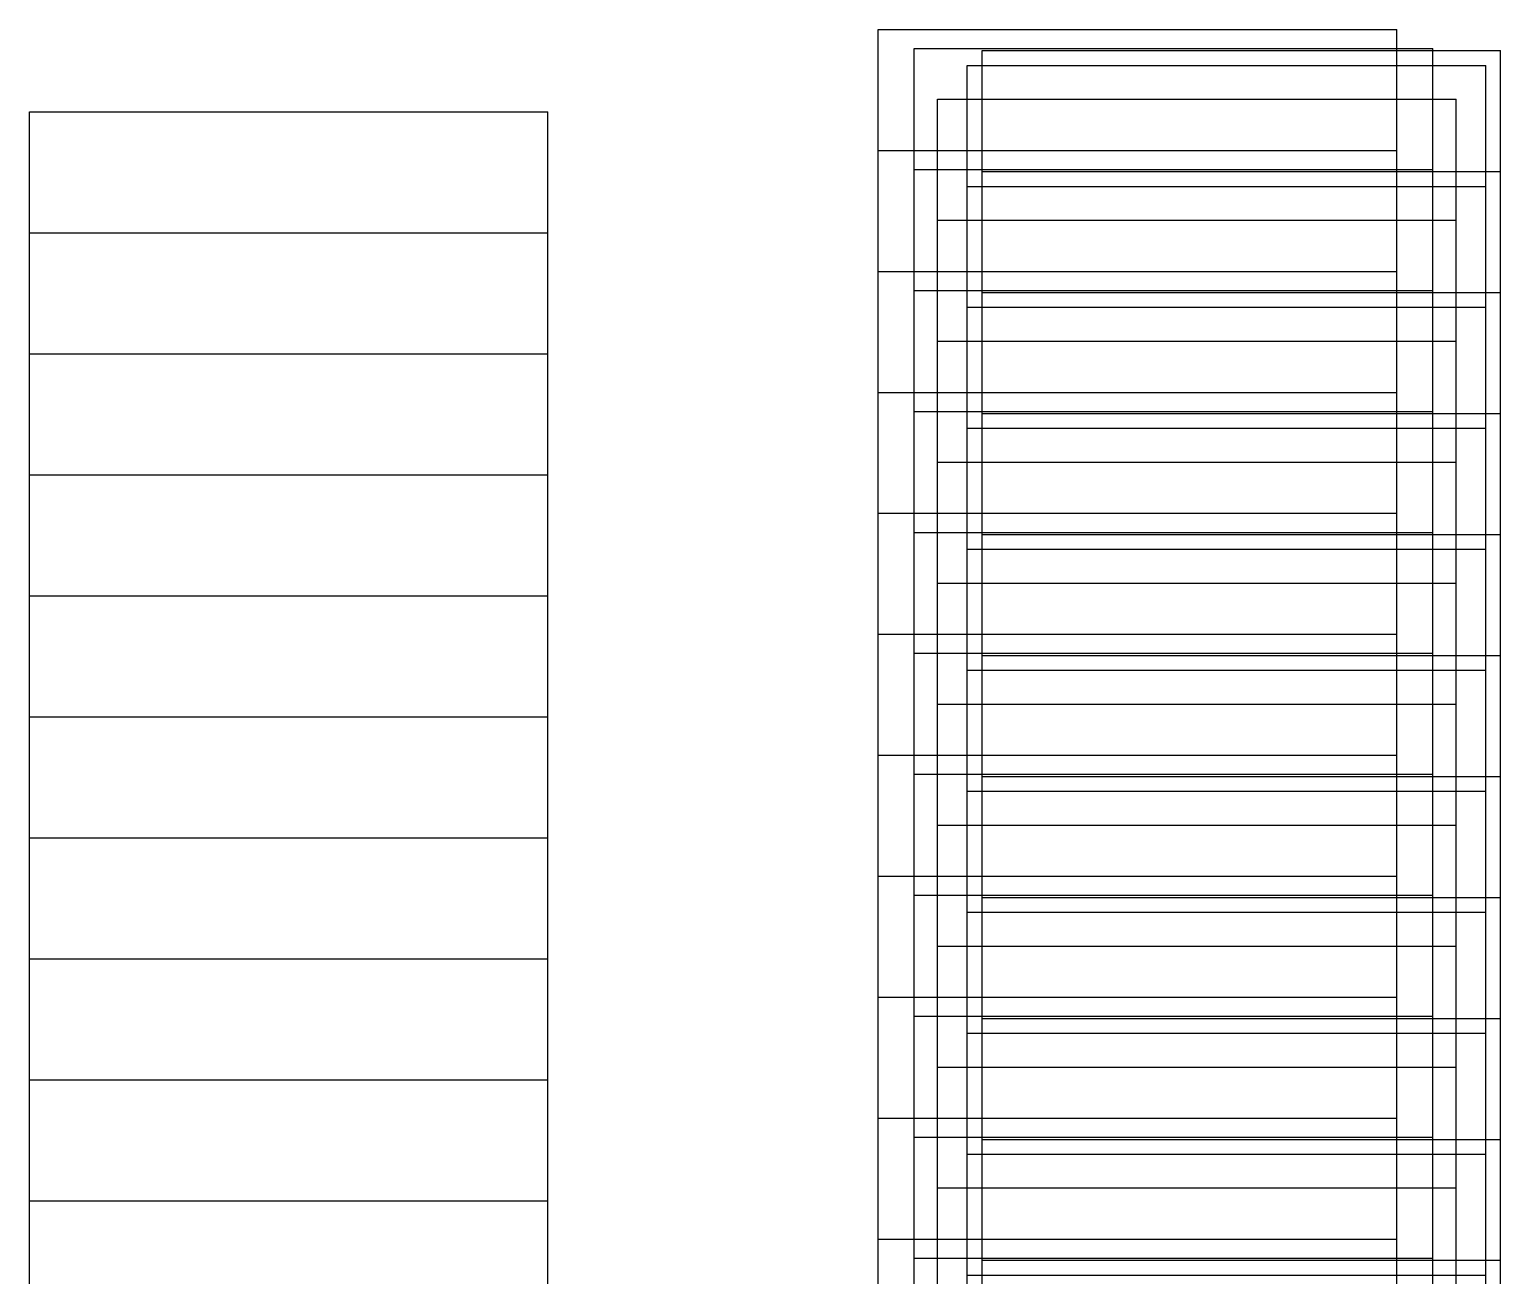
# Model space of a CAD drawing. Header units: millimetres. Extents: x -725 to 2274960, y -506 to 2980382.
# Drawn here: x -632 to 2773, y 4626 to 7510 of the extents above; entities that cross this region are included whole.
import ezdxf

# ---------------------------------------------------------------- set-up
doc = ezdxf.new("R2010")
doc.units = ezdxf.units.MM
doc.header["$LTSCALE"] = 1000
doc.layers.add('STAIR', color=2, linetype='Continuous')

msp = doc.modelspace()

# ---------------------------------------------------------------- linework, layer by layer
at = {"layer": 'STAIR'}
for p, q in [((1332.6648, 509.7581), (1332.6648, 7509.7581)), ((1332.6648, 7509.7581), (2532.6648, 7509.7581)), ((2532.6648, 509.7581), (2532.6648, 7509.7581)), ((1415.9424, 465.7077), (1415.9424, 7465.7077)), ((1415.9424, 7465.7077), (2615.9424, 7465.7077)), ((1572.7002, 460.8132), (1572.7002, 7460.8132)), ((1572.7002, 7460.8132), (2772.7002, 7460.8132)), ((2615.9424, 465.7077), (2615.9424, 7465.7077)), ((2772.7002, 460.8132), (2772.7002, 7460.8132)), ((1538.4094, 426.5518), (1538.4094, 7426.5518)), ((1538.4094, 7426.5518), (2738.4094, 7426.5518)), ((2738.4094, 426.5518), (2738.4094, 7426.5518)), ((1469.8279, 348.2399), (1469.8279, 7348.2399)), ((1469.8279, 7348.2399), (2669.8279, 7348.2399)), ((2669.8279, 348.2399), (2669.8279, 7348.2399)), ((-631.7068, 318.873), (-631.7068, 7318.873)), ((-631.7068, 7318.873), (568.2932, 7318.873)), ((568.2932, 318.873), (568.2932, 7318.873)), ((1332.6648, 7229.7581), (2532.6648, 7229.7581)), ((1415.9424, 7185.7077), (2615.9424, 7185.7077)), ((1572.7002, 7180.8132), (2772.7002, 7180.8132)), ((1538.4094, 7146.5518), (2738.4094, 7146.5518)), ((1469.8279, 7068.2399), (2669.8279, 7068.2399)), ((-631.7068, 7038.873), (568.2932, 7038.873)), ((1332.6648, 6949.7581), (2532.6648, 6949.7581)), ((1415.9424, 6905.7077), (2615.9424, 6905.7077)), ((1572.7002, 6900.8132), (2772.7002, 6900.8132)), ((1538.4094, 6866.5518), (2738.4094, 6866.5518)), ((1469.8279, 6788.2399), (2669.8279, 6788.2399)), ((-631.7068, 6758.873), (568.2932, 6758.873)), ((1332.6648, 6669.7581), (2532.6648, 6669.7581)), ((1415.9424, 6625.7077), (2615.9424, 6625.7077)), ((1572.7002, 6620.8132), (2772.7002, 6620.8132)), ((1538.4094, 6586.5518), (2738.4094, 6586.5518)), ((1469.8279, 6508.2399), (2669.8279, 6508.2399)), ((-631.7068, 6478.873), (568.2932, 6478.873)), ((1332.6648, 6389.7581), (2532.6648, 6389.7581)), ((1415.9424, 6345.7077), (2615.9424, 6345.7077)), ((1572.7002, 6340.8132), (2772.7002, 6340.8132)), ((1538.4094, 6306.5518), (2738.4094, 6306.5518)), ((-631.7068, 6198.873), (568.2932, 6198.873)), ((1469.8279, 6228.2399), (2669.8279, 6228.2399)), ((1332.6648, 6109.7581), (2532.6648, 6109.7581)), ((1415.9424, 6065.7077), (2615.9424, 6065.7077)), ((1572.7002, 6060.8132), (2772.7002, 6060.8132)), ((1538.4094, 6026.5518), (2738.4094, 6026.5518)), ((1469.8279, 5948.2399), (2669.8279, 5948.2399)), ((-631.7068, 5918.873), (568.2932, 5918.873)), ((1332.6648, 5829.7581), (2532.6648, 5829.7581)), ((1415.9424, 5785.7077), (2615.9424, 5785.7077)), ((1572.7002, 5780.8132), (2772.7002, 5780.8132)), ((1538.4094, 5746.5518), (2738.4094, 5746.5518)), ((1469.8279, 5668.2399), (2669.8279, 5668.2399)), ((-631.7068, 5638.873), (568.2932, 5638.873)), ((1332.6648, 5549.7581), (2532.6648, 5549.7581)), ((1415.9424, 5505.7077), (2615.9424, 5505.7077)), ((1572.7002, 5500.8132), (2772.7002, 5500.8132)), ((1538.4094, 5466.5518), (2738.4094, 5466.5518)), ((1469.8279, 5388.2399), (2669.8279, 5388.2399)), ((-631.7068, 5358.873), (568.2932, 5358.873)), ((1332.6648, 5269.7581), (2532.6648, 5269.7581)), ((1415.9424, 5225.7077), (2615.9424, 5225.7077)), ((1572.7002, 5220.8132), (2772.7002, 5220.8132)), ((1538.4094, 5186.5518), (2738.4094, 5186.5518)), ((1469.8279, 5108.2399), (2669.8279, 5108.2399)), ((-631.7068, 5078.873), (568.2932, 5078.873)), ((1332.6648, 4989.7581), (2532.6648, 4989.7581)), ((1415.9424, 4945.7077), (2615.9424, 4945.7077)), ((1572.7002, 4940.8132), (2772.7002, 4940.8132)), ((1538.4094, 4906.5518), (2738.4094, 4906.5518)), ((1469.8279, 4828.2399), (2669.8279, 4828.2399)), ((-631.7068, 4798.873), (568.2932, 4798.873)), ((1332.6648, 4709.7581), (2532.6648, 4709.7581)), ((1415.9424, 4665.7077), (2615.9424, 4665.7077)), ((1572.7002, 4660.8132), (2772.7002, 4660.8132)), ((1538.4094, 4626.5518), (2738.4094, 4626.5518))]:
    msp.add_line(p, q, dxfattribs=at)

doc.saveas('drawing.dxf')
